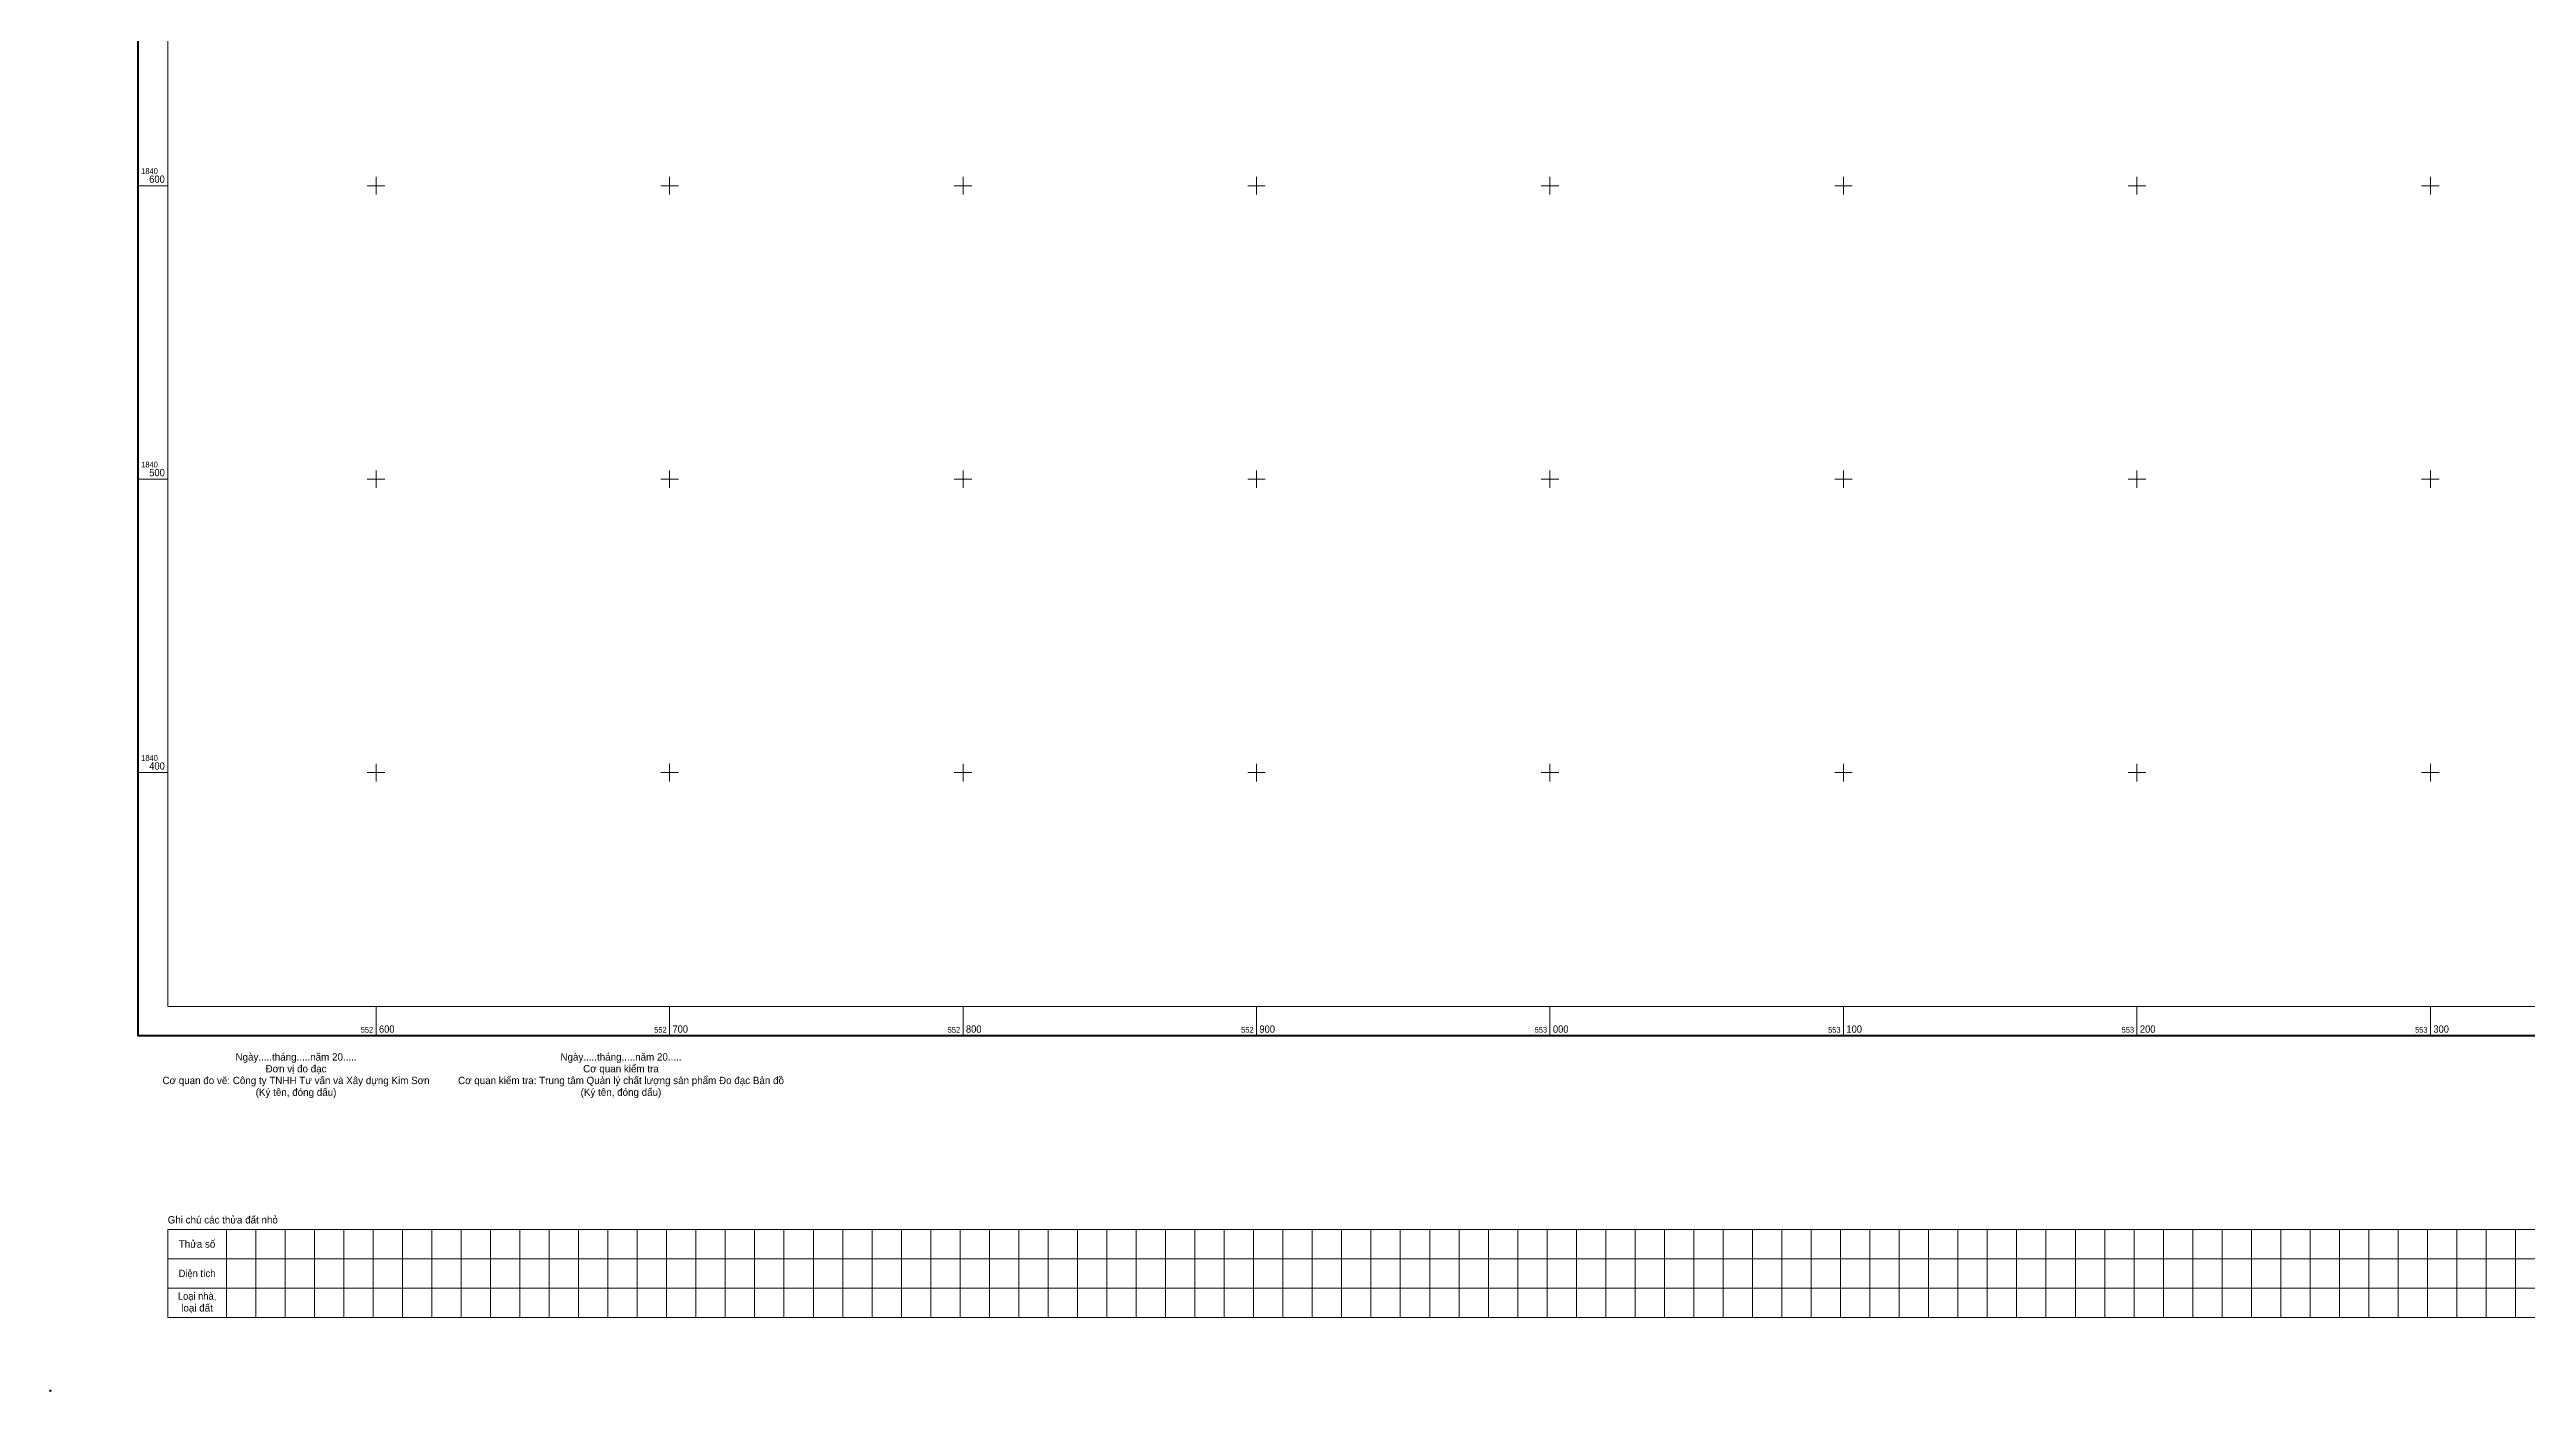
# Model space of a CAD drawing. Header units: metres. Extents: x 552489 to 554958, y 1840189 to 1842078.
# Drawn here: x 552489 to 553333, y 1840189 to 1840646 of the extents above; entities that cross this region are included whole.
import ezdxf
from ezdxf.enums import TextEntityAlignment as Align

# ---------------------------------------------------------------- set-up
doc = ezdxf.new("R2010")
doc.units = ezdxf.units.M
doc.header["$PDMODE"] = 32
doc.header["$PDSIZE"] = 0.5
doc.layers.add('63', color=7, linetype='Continuous', lineweight=13)

msp = doc.modelspace()

# ---------------------------------------------------------------- linework, layer by layer
at = {"layer": '63'}
for p, q in [((552600, 1840603), (552600, 1840597)), ((552700, 1840603), (552700, 1840597)), ((552800, 1840603), (552800, 1840597)), ((552900, 1840603), (552900, 1840597)), ((553000, 1840603), (553000, 1840597)), ((553100, 1840603), (553100, 1840597)), ((553200, 1840603), (553200, 1840597)), ((553300, 1840603), (553300, 1840597)), ((552519, 1840600), (552529, 1840600)), ((552597, 1840600), (552603, 1840600)), ((552697, 1840600), (552703, 1840600)), ((552797, 1840600), (552803, 1840600)), ((552897, 1840600), (552903, 1840600)), ((552997, 1840600), (553003, 1840600)), ((553097, 1840600), (553103, 1840600)), ((553197, 1840600), (553203, 1840600)), ((553297, 1840600), (553303, 1840600)), ((552519, 1840500), (552529, 1840500)), ((552597, 1840500), (552603, 1840500)), ((552600, 1840503), (552600, 1840497)), ((552697, 1840500), (552703, 1840500)), ((552700, 1840503), (552700, 1840497)), ((552797, 1840500), (552803, 1840500)), ((552800, 1840503), (552800, 1840497)), ((552897, 1840500), (552903, 1840500)), ((552900, 1840503), (552900, 1840497)), ((552997, 1840500), (553003, 1840500)), ((553000, 1840503), (553000, 1840497)), ((553097, 1840500), (553103, 1840500)), ((553100, 1840503), (553100, 1840497)), ((553197, 1840500), (553203, 1840500)), ((553200, 1840503), (553200, 1840497)), ((553297, 1840500), (553303, 1840500)), ((553300, 1840503), (553300, 1840497)), ((552519, 1840400), (552529, 1840400)), ((552597, 1840400), (552603, 1840400)), ((552600, 1840403), (552600, 1840397)), ((552697, 1840400), (552703, 1840400)), ((552700, 1840403), (552700, 1840397)), ((552797, 1840400), (552803, 1840400)), ((552800, 1840403), (552800, 1840397)), ((552897, 1840400), (552903, 1840400)), ((552900, 1840403), (552900, 1840397)), ((552997, 1840400), (553003, 1840400)), ((553000, 1840403), (553000, 1840397)), ((553097, 1840400), (553103, 1840400)), ((553100, 1840403), (553100, 1840397)), ((553197, 1840400), (553203, 1840400)), ((553200, 1840403), (553200, 1840397)), ((553297, 1840400), (553303, 1840400)), ((553300, 1840403), (553300, 1840397)), ((552600, 1840320.35), (552600, 1840310.35)), ((552700, 1840320.35), (552700, 1840310.35)), ((552800, 1840320.35), (552800, 1840310.35)), ((552900, 1840320.35), (552900, 1840310.35)), ((553000, 1840320.35), (553000, 1840310.35)), ((553100, 1840320.35), (553100, 1840310.35)), ((553200, 1840320.35), (553200, 1840310.35)), ((553300, 1840320.35), (553300, 1840310.35)), ((552529, 1840244.35), (554909, 1840244.35)), ((552529, 1840244.35), (552529, 1840214.35)), ((552549, 1840244.35), (552549, 1840214.35)), ((552559, 1840244.35), (552559, 1840214.35)), ((552569, 1840244.35), (552569, 1840214.35)), ((552579, 1840244.35), (552579, 1840214.35)), ((552589, 1840244.35), (552589, 1840214.35)), ((552599, 1840244.35), (552599, 1840214.35)), ((552609, 1840244.35), (552609, 1840214.35)), ((552619, 1840244.35), (552619, 1840214.35)), ((552629, 1840244.35), (552629, 1840214.35)), ((552639, 1840244.35), (552639, 1840214.35)), ((552649, 1840244.35), (552649, 1840214.35)), ((552659, 1840244.35), (552659, 1840214.35)), ((552669, 1840244.35), (552669, 1840214.35)), ((552679, 1840244.35), (552679, 1840214.35)), ((552689, 1840244.35), (552689, 1840214.35)), ((552699, 1840244.35), (552699, 1840214.35)), ((552709, 1840244.35), (552709, 1840214.35)), ((552719, 1840244.35), (552719, 1840214.35)), ((552729, 1840244.35), (552729, 1840214.35)), ((552739, 1840244.35), (552739, 1840214.35)), ((552749, 1840244.35), (552749, 1840214.35)), ((552759, 1840244.35), (552759, 1840214.35)), ((552769, 1840244.35), (552769, 1840214.35)), ((552779, 1840244.35), (552779, 1840214.35)), ((552789, 1840244.35), (552789, 1840214.35)), ((552799, 1840244.35), (552799, 1840214.35)), ((552809, 1840244.35), (552809, 1840214.35)), ((552819, 1840244.35), (552819, 1840214.35)), ((552829, 1840244.35), (552829, 1840214.35)), ((552839, 1840244.35), (552839, 1840214.35)), ((552849, 1840244.35), (552849, 1840214.35)), ((552859, 1840244.35), (552859, 1840214.35)), ((552869, 1840244.35), (552869, 1840214.35)), ((552879, 1840244.35), (552879, 1840214.35)), ((552889, 1840244.35), (552889, 1840214.35)), ((552899, 1840244.35), (552899, 1840214.35)), ((552909, 1840244.35), (552909, 1840214.35)), ((552919, 1840244.35), (552919, 1840214.35)), ((552929, 1840244.35), (552929, 1840214.35)), ((552939, 1840244.35), (552939, 1840214.35)), ((552949, 1840244.35), (552949, 1840214.35)), ((552959, 1840244.35), (552959, 1840214.35)), ((552969, 1840244.35), (552969, 1840214.35)), ((552979, 1840244.35), (552979, 1840214.35)), ((552989, 1840244.35), (552989, 1840214.35)), ((552999, 1840244.35), (552999, 1840214.35)), ((553009, 1840244.35), (553009, 1840214.35)), ((553019, 1840244.35), (553019, 1840214.35)), ((553029, 1840244.35), (553029, 1840214.35)), ((553039, 1840244.35), (553039, 1840214.35)), ((553049, 1840244.35), (553049, 1840214.35)), ((553059, 1840244.35), (553059, 1840214.35)), ((553069, 1840244.35), (553069, 1840214.35)), ((553079, 1840244.35), (553079, 1840214.35)), ((553089, 1840244.35), (553089, 1840214.35)), ((553099, 1840244.35), (553099, 1840214.35)), ((553109, 1840244.35), (553109, 1840214.35)), ((553119, 1840244.35), (553119, 1840214.35)), ((553129, 1840244.35), (553129, 1840214.35)), ((553139, 1840244.35), (553139, 1840214.35)), ((553149, 1840244.35), (553149, 1840214.35)), ((553159, 1840244.35), (553159, 1840214.35)), ((553169, 1840244.35), (553169, 1840214.35)), ((553179, 1840244.35), (553179, 1840214.35)), ((553189, 1840244.35), (553189, 1840214.35)), ((553199, 1840244.35), (553199, 1840214.35)), ((553209, 1840244.35), (553209, 1840214.35)), ((553219, 1840244.35), (553219, 1840214.35)), ((553229, 1840244.35), (553229, 1840214.35)), ((553239, 1840244.35), (553239, 1840214.35)), ((553249, 1840244.35), (553249, 1840214.35)), ((553259, 1840244.35), (553259, 1840214.35)), ((553269, 1840244.35), (553269, 1840214.35)), ((553279, 1840244.35), (553279, 1840214.35)), ((553289, 1840244.35), (553289, 1840214.35)), ((553299, 1840244.35), (553299, 1840214.35)), ((553309, 1840244.35), (553309, 1840214.35)), ((553319, 1840244.35), (553319, 1840214.35)), ((553329, 1840244.35), (553329, 1840214.35)), ((552529, 1840234.35), (554909, 1840234.35)), ((554909, 1840224.35), (552529, 1840224.35)), ((552529, 1840214.35), (554909, 1840214.35))]:
    msp.add_line(p, q, dxfattribs=at)
at = {"layer": '63', "lineweight": 53}
msp.add_lwpolyline([(552519, 1842023.31), (554928.04, 1842023.31), (554928.04, 1840310.35), (552519, 1840310.35)], close=True, dxfattribs=at)
at = {"layer": '63'}
msp.add_lwpolyline([(552529, 1842013.31), (554918.04, 1842013.31), (554918.04, 1840320.35), (552529, 1840320.35)], close=True, dxfattribs=at)
msp.add_point((552489, 1840189.35), dxfattribs=at)

# ---------------------------------------------------------------- texts
at = {"layer": '63', "width": 0.95}
for s, height, p in [('1840', 2, (552520, 1840604)), ('1840', 2, (552520, 1840504)), ('1840', 2, (552520, 1840404)), ('600', 2.5, (552601, 1840311.35)), ('700', 2.5, (552701, 1840311.35)), ('800', 2.5, (552801, 1840311.35)), ('900', 2.5, (552901, 1840311.35)), ('000', 2.5, (553001, 1840311.35)), ('100', 2.5, (553101, 1840311.35)), ('200', 2.5, (553201, 1840311.35)), ('300', 2.5, (553301, 1840311.35))]:
    msp.add_text(s, height=height, dxfattribs=at).set_placement(p)
for s, height, p in [('600', 2.5, (552528.02, 1840601)), ('500', 2.5, (552528.02, 1840501)), ('400', 2.5, (552528.02, 1840401)), ('552', 2, (552599.01, 1840311.35)), ('552', 2, (552699.01, 1840311.35)), ('552', 2, (552799.01, 1840311.35)), ('552', 2, (552899.01, 1840311.35)), ('553', 2, (552999, 1840311.35)), ('553', 2, (553099, 1840311.35)), ('553', 2, (553199, 1840311.35)), ('553', 2, (553299, 1840311.35))]:
    msp.add_text(s, height=height, dxfattribs=at).set_placement(p, align=Align.RIGHT)
at = {"layer": '63'}
for s, p in [('Ngày.....tháng.....năm 20.....', (552572.74, 1840301.85)), ('Đơn vị đo đạc', (552572.74, 1840297.85)), ('Ngày.....tháng.....năm 20.....', (552683.46, 1840301.85)), ('Cơ quan kiểm tra', (552683.45, 1840297.85)), ('Cơ quan đo vẽ: Công ty TNHH Tư vấn và Xây dựng Kim Sơn', (552572.74, 1840293.85)), ('(Ký tên, đóng dấu)', (552572.74, 1840289.85)), ('Cơ quan kiểm tra: Trung tâm Quản lý chất lượng sản phẩm Đo đạc Bản đồ', (552683.46, 1840293.85)), ('(Ký tên, đóng dấu)', (552683.45, 1840289.85)), ('Thửa số', (552539.01, 1840238.1)), ('loại đất', (552539.01, 1840216.35))]:
    msp.add_text(s, height=2.5, dxfattribs=at).set_placement(p, align=Align.CENTER)
msp.add_text('Ghi chú các thửa đất nhỏ', height=2.5, dxfattribs=at).set_placement((552529, 1840246.35))
at = {"layer": '63', "width": 0.95}
for s, p in [('Diện tích', (552539.01, 1840228.1)), ('Loại nhà,', (552539.02, 1840220.35))]:
    msp.add_text(s, height=2.5, dxfattribs=at).set_placement(p, align=Align.CENTER)

doc.saveas('drawing.dxf')
